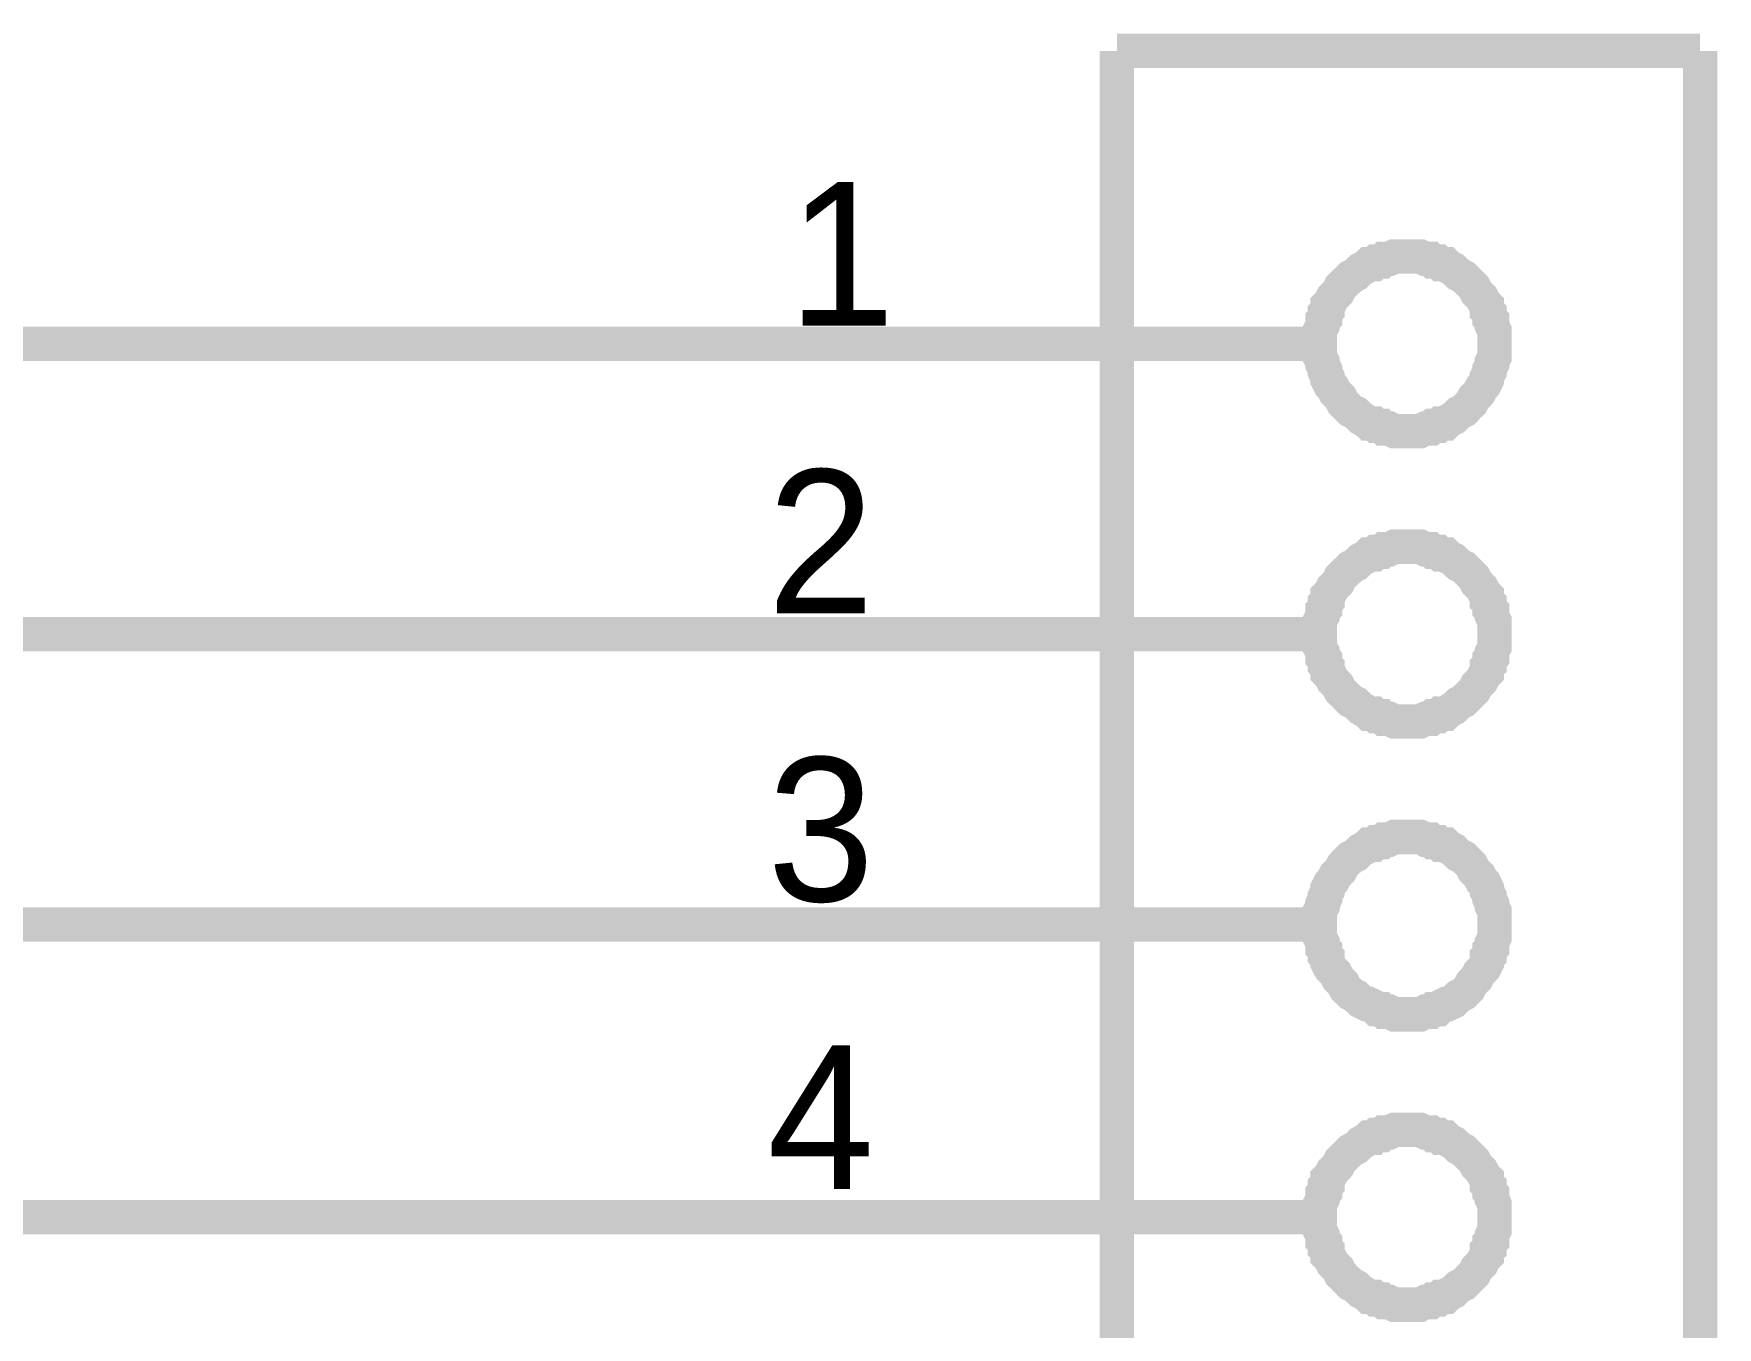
# Model space of a CAD drawing. Header units: millimetres. Extents: x 0 to 800, y 0 to 567.
# Drawn here: x 606.27 to 620.94, y 532.42 to 543.7 of the extents above; entities that cross this region are included whole.
import ezdxf

# ---------------------------------------------------------------- set-up
doc = ezdxf.new("R2010")
doc.units = ezdxf.units.MM
doc.layers.add('Sheet', color=255, linetype='Continuous')

msp = doc.modelspace()

# ---------------------------------------------------------------- linework, layer by layer
at = {"layer": 'Sheet'}
for points, const_width in [([(620.794, 543.551), (615.71, 543.551)], 0.3), ([(615.71, 543.551), (615.71, 520.682)], 0.3), ([(620.794, 520.682), (620.794, 543.551)], 0.3), ([(617.479, 540.997), (617.479, 541.042), (617.479, 541.087), (617.479, 541.109), (617.502, 541.154), (617.502, 541.199), (617.524, 541.221), (617.524, 541.266), (617.546, 541.289), (617.546, 541.333), (617.569, 541.356), (617.591, 541.401), (617.614, 541.423), (617.636, 541.445), (617.658, 541.49), (617.681, 541.513), (617.703, 541.535), (617.726, 541.557), (617.748, 541.58), (617.793, 541.602), (617.815, 541.625), (617.838, 541.647), (617.882, 541.669), (617.905, 541.692), (617.95, 541.692), (617.972, 541.714), (618.017, 541.714), (618.039, 541.737), (618.084, 541.737), (618.129, 541.759), (618.151, 541.759), (618.196, 541.759), (618.241, 541.759)], 0.3), ([(618.241, 541.759), (618.241, 541.759)], 0.3), ([(618.241, 541.759), (618.286, 541.759), (618.33, 541.759), (618.353, 541.759), (618.398, 541.737), (618.442, 541.737), (618.465, 541.714), (618.51, 541.714), (618.532, 541.692), (618.577, 541.692), (618.599, 541.669), (618.644, 541.647), (618.666, 541.625), (618.689, 541.602), (618.734, 541.58), (618.756, 541.557), (618.778, 541.535), (618.801, 541.513), (618.823, 541.49), (618.846, 541.445), (618.868, 541.423), (618.89, 541.401), (618.913, 541.356), (618.935, 541.333), (618.935, 541.289), (618.958, 541.266), (618.958, 541.221), (618.98, 541.199), (618.98, 541.154), (619.002, 541.109), (619.002, 541.087), (619.002, 541.042), (619.002, 540.997)], 0.3), ([(617.479, 540.997), (617.479, 541.042), (617.479, 541.087), (617.479, 541.109), (617.502, 541.154), (617.502, 541.199), (617.524, 541.221), (617.524, 541.266), (617.546, 541.289), (617.546, 541.333), (617.569, 541.356), (617.591, 541.401), (617.614, 541.423), (617.636, 541.445), (617.658, 541.49), (617.681, 541.513), (617.703, 541.535), (617.726, 541.557), (617.748, 541.58), (617.793, 541.602), (617.815, 541.625), (617.838, 541.647), (617.882, 541.669), (617.905, 541.692), (617.95, 541.692), (617.972, 541.714), (618.017, 541.714), (618.039, 541.737), (618.084, 541.737), (618.129, 541.759), (618.151, 541.759), (618.196, 541.759), (618.241, 541.759)], 0.0991), ([(618.241, 541.759), (618.241, 541.759)], 0.0991), ([(618.241, 541.759), (618.286, 541.759), (618.33, 541.759), (618.353, 541.759), (618.398, 541.737), (618.442, 541.737), (618.465, 541.714), (618.51, 541.714), (618.532, 541.692), (618.577, 541.692), (618.599, 541.669), (618.644, 541.647), (618.666, 541.625), (618.689, 541.602), (618.734, 541.58), (618.756, 541.557), (618.778, 541.535), (618.801, 541.513), (618.823, 541.49), (618.846, 541.445), (618.868, 541.423), (618.89, 541.401), (618.913, 541.356), (618.935, 541.333), (618.935, 541.289), (618.958, 541.266), (618.958, 541.221), (618.98, 541.199), (618.98, 541.154), (619.002, 541.109), (619.002, 541.087), (619.002, 541.042), (619.002, 540.997)], 0.0991), ([(610.625, 540.997), (604.017, 540.997)], 0.3), ([(615.71, 540.997), (610.625, 540.997)], 0.3), ([(615.71, 540.997), (617.479, 540.997)], 0.3), ([(618.241, 540.236), (618.196, 540.236), (618.151, 540.236), (618.129, 540.236), (618.084, 540.258), (618.039, 540.258), (618.017, 540.281), (617.972, 540.281), (617.95, 540.303), (617.905, 540.303), (617.882, 540.325), (617.838, 540.348), (617.815, 540.37), (617.793, 540.393), (617.748, 540.415), (617.726, 540.437), (617.703, 540.46), (617.681, 540.482), (617.658, 540.527), (617.636, 540.549), (617.614, 540.572), (617.591, 540.617), (617.569, 540.639), (617.546, 540.684), (617.546, 540.706), (617.524, 540.751), (617.524, 540.773), (617.502, 540.818), (617.502, 540.841), (617.479, 540.885), (617.479, 540.93), (617.479, 540.953), (617.479, 540.997)], 0.3), ([(617.479, 540.997), (617.479, 540.997)], 0.3), ([(618.241, 540.236), (618.196, 540.236), (618.151, 540.236), (618.129, 540.236), (618.084, 540.258), (618.039, 540.258), (618.017, 540.281), (617.972, 540.281), (617.95, 540.303), (617.905, 540.303), (617.882, 540.325), (617.838, 540.348), (617.815, 540.37), (617.793, 540.393), (617.748, 540.415), (617.726, 540.437), (617.703, 540.46), (617.681, 540.482), (617.658, 540.527), (617.636, 540.549), (617.614, 540.572), (617.591, 540.617), (617.569, 540.639), (617.546, 540.684), (617.546, 540.706), (617.524, 540.751), (617.524, 540.773), (617.502, 540.818), (617.502, 540.841), (617.479, 540.885), (617.479, 540.93), (617.479, 540.953), (617.479, 540.997)], 0.0991), ([(617.479, 540.997), (617.479, 540.997)], 0.0991), ([(619.002, 540.997), (619.002, 540.953), (619.002, 540.93), (619.002, 540.885), (618.98, 540.841), (618.98, 540.818), (618.958, 540.773), (618.958, 540.751), (618.935, 540.706), (618.935, 540.684), (618.913, 540.639), (618.89, 540.617), (618.868, 540.572), (618.846, 540.549), (618.823, 540.527), (618.801, 540.482), (618.778, 540.46), (618.756, 540.437), (618.734, 540.415), (618.689, 540.393), (618.666, 540.37), (618.644, 540.348), (618.599, 540.325), (618.577, 540.303), (618.532, 540.303), (618.51, 540.281), (618.465, 540.281), (618.442, 540.258), (618.398, 540.258), (618.353, 540.236), (618.33, 540.236), (618.286, 540.236), (618.241, 540.236)], 0.3), ([(619.002, 540.997), (619.002, 540.953), (619.002, 540.93), (619.002, 540.885), (618.98, 540.841), (618.98, 540.818), (618.958, 540.773), (618.958, 540.751), (618.935, 540.706), (618.935, 540.684), (618.913, 540.639), (618.89, 540.617), (618.868, 540.572), (618.846, 540.549), (618.823, 540.527), (618.801, 540.482), (618.778, 540.46), (618.756, 540.437), (618.734, 540.415), (618.689, 540.393), (618.666, 540.37), (618.644, 540.348), (618.599, 540.325), (618.577, 540.303), (618.532, 540.303), (618.51, 540.281), (618.465, 540.281), (618.442, 540.258), (618.398, 540.258), (618.353, 540.236), (618.33, 540.236), (618.286, 540.236), (618.241, 540.236)], 0.0991), ([(619.002, 540.997), (619.002, 540.997), (619.002, 540.997), (619.002, 540.997), (619.002, 540.997), (619.002, 540.997), (619.002, 540.997), (619.002, 540.997), (619.002, 540.997), (619.002, 540.997), (619.002, 540.997), (619.002, 540.997), (619.002, 540.997), (619.002, 540.997), (619.002, 540.997), (619.002, 540.997), (619.002, 540.997), (619.002, 540.997), (619.002, 540.997), (619.002, 540.997), (619.002, 540.997), (619.002, 540.997), (619.002, 540.997), (619.002, 540.997), (619.002, 540.997), (619.002, 540.997), (619.002, 540.997), (619.002, 540.997), (619.002, 540.997), (619.002, 540.997), (619.002, 540.997), (619.002, 540.997), (619.002, 540.997)], 0.3), ([(619.002, 540.997), (619.002, 540.997)], 0.3), ([(619.002, 540.997), (619.002, 540.997), (619.002, 540.997), (619.002, 540.997), (619.002, 540.997), (619.002, 540.997), (619.002, 540.997), (619.002, 540.997), (619.002, 540.997), (619.002, 540.997), (619.002, 540.997), (619.002, 540.997), (619.002, 540.997), (619.002, 540.997), (619.002, 540.997), (619.002, 540.997), (619.002, 540.997), (619.002, 540.997), (619.002, 540.997), (619.002, 540.997), (619.002, 540.997), (619.002, 540.997), (619.002, 540.997), (619.002, 540.997), (619.002, 540.997), (619.002, 540.997), (619.002, 540.997), (619.002, 540.997), (619.002, 540.997), (619.002, 540.997), (619.002, 540.997), (619.002, 540.997), (619.002, 540.997)], 0.0991), ([(619.002, 540.997), (619.002, 540.997)], 0.0991), ([(617.479, 538.466), (617.479, 538.511), (617.479, 538.556), (617.479, 538.578), (617.502, 538.623), (617.502, 538.668), (617.524, 538.69), (617.524, 538.735), (617.546, 538.758), (617.546, 538.802), (617.569, 538.825), (617.591, 538.87), (617.614, 538.892), (617.636, 538.914), (617.658, 538.959), (617.681, 538.982), (617.703, 539.004), (617.726, 539.026), (617.748, 539.049), (617.793, 539.071), (617.815, 539.094), (617.838, 539.116), (617.882, 539.138), (617.905, 539.161), (617.95, 539.161), (617.972, 539.183), (618.017, 539.183), (618.039, 539.205), (618.084, 539.205), (618.129, 539.228), (618.151, 539.228), (618.196, 539.228), (618.241, 539.228)], 0.3), ([(617.479, 538.466), (617.479, 538.511), (617.479, 538.556), (617.479, 538.578), (617.502, 538.623), (617.502, 538.668), (617.524, 538.69), (617.524, 538.735), (617.546, 538.758), (617.546, 538.802), (617.569, 538.825), (617.591, 538.87), (617.614, 538.892), (617.636, 538.914), (617.658, 538.959), (617.681, 538.982), (617.703, 539.004), (617.726, 539.026), (617.748, 539.049), (617.793, 539.071), (617.815, 539.094), (617.838, 539.116), (617.882, 539.138), (617.905, 539.161), (617.95, 539.161), (617.972, 539.183), (618.017, 539.183), (618.039, 539.205), (618.084, 539.205), (618.129, 539.228), (618.151, 539.228), (618.196, 539.228), (618.241, 539.228)], 0.0991), ([(618.241, 539.228), (618.241, 539.228)], 0.3), ([(618.241, 539.228), (618.286, 539.228), (618.33, 539.228), (618.353, 539.228), (618.398, 539.205), (618.442, 539.205), (618.465, 539.183), (618.51, 539.183), (618.532, 539.161), (618.577, 539.161), (618.599, 539.138), (618.644, 539.116), (618.666, 539.094), (618.689, 539.071), (618.734, 539.049), (618.756, 539.026), (618.778, 539.004), (618.801, 538.982), (618.823, 538.959), (618.846, 538.914), (618.868, 538.892), (618.89, 538.87), (618.913, 538.825), (618.935, 538.802), (618.935, 538.758), (618.958, 538.735), (618.958, 538.69), (618.98, 538.668), (618.98, 538.623), (619.002, 538.578), (619.002, 538.556), (619.002, 538.511), (619.002, 538.466)], 0.3), ([(618.241, 539.228), (618.241, 539.228)], 0.0991), ([(618.241, 539.228), (618.286, 539.228), (618.33, 539.228), (618.353, 539.228), (618.398, 539.205), (618.442, 539.205), (618.465, 539.183), (618.51, 539.183), (618.532, 539.161), (618.577, 539.161), (618.599, 539.138), (618.644, 539.116), (618.666, 539.094), (618.689, 539.071), (618.734, 539.049), (618.756, 539.026), (618.778, 539.004), (618.801, 538.982), (618.823, 538.959), (618.846, 538.914), (618.868, 538.892), (618.89, 538.87), (618.913, 538.825), (618.935, 538.802), (618.935, 538.758), (618.958, 538.735), (618.958, 538.69), (618.98, 538.668), (618.98, 538.623), (619.002, 538.578), (619.002, 538.556), (619.002, 538.511), (619.002, 538.466)], 0.0991), ([(610.625, 538.466), (604.017, 538.466)], 0.3), ([(615.71, 538.466), (610.625, 538.466)], 0.3), ([(615.71, 538.466), (617.479, 538.466)], 0.3), ([(618.241, 537.705), (618.196, 537.705), (618.151, 537.705), (618.129, 537.705), (618.084, 537.727), (618.039, 537.727), (618.017, 537.75), (617.972, 537.75), (617.95, 537.772), (617.905, 537.772), (617.882, 537.794), (617.838, 537.817), (617.815, 537.839), (617.793, 537.862), (617.748, 537.884), (617.726, 537.906), (617.703, 537.929), (617.681, 537.951), (617.658, 537.974), (617.636, 538.018), (617.614, 538.041), (617.591, 538.063), (617.569, 538.108), (617.546, 538.13), (617.546, 538.175), (617.524, 538.198), (617.524, 538.242), (617.502, 538.265), (617.502, 538.31), (617.479, 538.354), (617.479, 538.377), (617.479, 538.422), (617.479, 538.466)], 0.3), ([(617.479, 538.466), (617.479, 538.466)], 0.3), ([(618.241, 537.705), (618.196, 537.705), (618.151, 537.705), (618.129, 537.705), (618.084, 537.727), (618.039, 537.727), (618.017, 537.75), (617.972, 537.75), (617.95, 537.772), (617.905, 537.772), (617.882, 537.794), (617.838, 537.817), (617.815, 537.839), (617.793, 537.862), (617.748, 537.884), (617.726, 537.906), (617.703, 537.929), (617.681, 537.951), (617.658, 537.974), (617.636, 538.018), (617.614, 538.041), (617.591, 538.063), (617.569, 538.108), (617.546, 538.13), (617.546, 538.175), (617.524, 538.198), (617.524, 538.242), (617.502, 538.265), (617.502, 538.31), (617.479, 538.354), (617.479, 538.377), (617.479, 538.422), (617.479, 538.466)], 0.0991), ([(617.479, 538.466), (617.479, 538.466)], 0.0991), ([(619.002, 538.466), (619.002, 538.422), (619.002, 538.377), (619.002, 538.354), (618.98, 538.31), (618.98, 538.265), (618.958, 538.242), (618.958, 538.198), (618.935, 538.175), (618.935, 538.13), (618.913, 538.108), (618.89, 538.063), (618.868, 538.041), (618.846, 538.018), (618.823, 537.974), (618.801, 537.951), (618.778, 537.929), (618.756, 537.906), (618.734, 537.884), (618.689, 537.862), (618.666, 537.839), (618.644, 537.817), (618.599, 537.794), (618.577, 537.772), (618.532, 537.772), (618.51, 537.75), (618.465, 537.75), (618.442, 537.727), (618.398, 537.727), (618.353, 537.705), (618.33, 537.705), (618.286, 537.705), (618.241, 537.705)], 0.3), ([(619.002, 538.466), (619.002, 538.422), (619.002, 538.377), (619.002, 538.354), (618.98, 538.31), (618.98, 538.265), (618.958, 538.242), (618.958, 538.198), (618.935, 538.175), (618.935, 538.13), (618.913, 538.108), (618.89, 538.063), (618.868, 538.041), (618.846, 538.018), (618.823, 537.974), (618.801, 537.951), (618.778, 537.929), (618.756, 537.906), (618.734, 537.884), (618.689, 537.862), (618.666, 537.839), (618.644, 537.817), (618.599, 537.794), (618.577, 537.772), (618.532, 537.772), (618.51, 537.75), (618.465, 537.75), (618.442, 537.727), (618.398, 537.727), (618.353, 537.705), (618.33, 537.705), (618.286, 537.705), (618.241, 537.705)], 0.0991), ([(619.002, 538.466), (619.002, 538.466), (619.002, 538.466), (619.002, 538.466), (619.002, 538.466), (619.002, 538.466), (619.002, 538.466), (619.002, 538.466), (619.002, 538.466), (619.002, 538.466), (619.002, 538.466), (619.002, 538.466), (619.002, 538.466), (619.002, 538.466), (619.002, 538.466), (619.002, 538.466), (619.002, 538.466), (619.002, 538.466), (619.002, 538.466), (619.002, 538.466), (619.002, 538.466), (619.002, 538.466), (619.002, 538.466), (619.002, 538.466), (619.002, 538.466), (619.002, 538.466), (619.002, 538.466), (619.002, 538.466), (619.002, 538.466), (619.002, 538.466), (619.002, 538.466), (619.002, 538.466), (619.002, 538.466)], 0.3), ([(619.002, 538.466), (619.002, 538.466)], 0.3), ([(619.002, 538.466), (619.002, 538.466), (619.002, 538.466), (619.002, 538.466), (619.002, 538.466), (619.002, 538.466), (619.002, 538.466), (619.002, 538.466), (619.002, 538.466), (619.002, 538.466), (619.002, 538.466), (619.002, 538.466), (619.002, 538.466), (619.002, 538.466), (619.002, 538.466), (619.002, 538.466), (619.002, 538.466), (619.002, 538.466), (619.002, 538.466), (619.002, 538.466), (619.002, 538.466), (619.002, 538.466), (619.002, 538.466), (619.002, 538.466), (619.002, 538.466), (619.002, 538.466), (619.002, 538.466), (619.002, 538.466), (619.002, 538.466), (619.002, 538.466), (619.002, 538.466), (619.002, 538.466), (619.002, 538.466)], 0.0991), ([(619.002, 538.466), (619.002, 538.466)], 0.0991), ([(617.479, 535.935), (617.479, 535.98), (617.479, 536.002), (617.479, 536.047), (617.502, 536.092), (617.502, 536.114), (617.524, 536.159), (617.524, 536.182), (617.546, 536.226), (617.546, 536.249), (617.569, 536.294), (617.591, 536.316), (617.614, 536.361), (617.636, 536.383), (617.658, 536.406), (617.681, 536.45), (617.703, 536.473), (617.726, 536.495), (617.748, 536.518), (617.793, 536.54), (617.815, 536.562), (617.838, 536.585), (617.882, 536.607), (617.905, 536.63), (617.95, 536.63), (617.972, 536.652), (618.017, 536.652), (618.039, 536.674), (618.084, 536.674), (618.129, 536.697), (618.151, 536.697), (618.196, 536.697), (618.241, 536.697)], 0.3), ([(618.241, 536.697), (618.241, 536.697)], 0.3), ([(618.241, 536.697), (618.286, 536.697), (618.33, 536.697), (618.353, 536.697), (618.398, 536.674), (618.442, 536.674), (618.465, 536.652), (618.51, 536.652), (618.532, 536.63), (618.577, 536.63), (618.599, 536.607), (618.644, 536.585), (618.666, 536.562), (618.689, 536.54), (618.734, 536.518), (618.756, 536.495), (618.778, 536.473), (618.801, 536.45), (618.823, 536.406), (618.846, 536.383), (618.868, 536.361), (618.89, 536.316), (618.913, 536.294), (618.935, 536.249), (618.935, 536.226), (618.958, 536.182), (618.958, 536.159), (618.98, 536.114), (618.98, 536.092), (619.002, 536.047), (619.002, 536.002), (619.002, 535.98), (619.002, 535.935)], 0.3), ([(617.479, 535.935), (617.479, 535.98), (617.479, 536.002), (617.479, 536.047), (617.502, 536.092), (617.502, 536.114), (617.524, 536.159), (617.524, 536.182), (617.546, 536.226), (617.546, 536.249), (617.569, 536.294), (617.591, 536.316), (617.614, 536.361), (617.636, 536.383), (617.658, 536.406), (617.681, 536.45), (617.703, 536.473), (617.726, 536.495), (617.748, 536.518), (617.793, 536.54), (617.815, 536.562), (617.838, 536.585), (617.882, 536.607), (617.905, 536.63), (617.95, 536.63), (617.972, 536.652), (618.017, 536.652), (618.039, 536.674), (618.084, 536.674), (618.129, 536.697), (618.151, 536.697), (618.196, 536.697), (618.241, 536.697)], 0.0991), ([(618.241, 536.697), (618.241, 536.697)], 0.0991), ([(618.241, 536.697), (618.286, 536.697), (618.33, 536.697), (618.353, 536.697), (618.398, 536.674), (618.442, 536.674), (618.465, 536.652), (618.51, 536.652), (618.532, 536.63), (618.577, 536.63), (618.599, 536.607), (618.644, 536.585), (618.666, 536.562), (618.689, 536.54), (618.734, 536.518), (618.756, 536.495), (618.778, 536.473), (618.801, 536.45), (618.823, 536.406), (618.846, 536.383), (618.868, 536.361), (618.89, 536.316), (618.913, 536.294), (618.935, 536.249), (618.935, 536.226), (618.958, 536.182), (618.958, 536.159), (618.98, 536.114), (618.98, 536.092), (619.002, 536.047), (619.002, 536.002), (619.002, 535.98), (619.002, 535.935)], 0.0991), ([(610.625, 535.935), (604.017, 535.935)], 0.3), ([(615.71, 535.935), (610.625, 535.935)], 0.3), ([(615.71, 535.935), (617.479, 535.935)], 0.3), ([(618.241, 535.151), (618.196, 535.151), (618.151, 535.151), (618.129, 535.151), (618.084, 535.174), (618.039, 535.174), (618.017, 535.196), (617.972, 535.196), (617.95, 535.219), (617.905, 535.241), (617.882, 535.241), (617.838, 535.263), (617.815, 535.286), (617.793, 535.308), (617.748, 535.331), (617.726, 535.353), (617.703, 535.375), (617.681, 535.42), (617.658, 535.443), (617.636, 535.465), (617.614, 535.51), (617.591, 535.532), (617.569, 535.555), (617.546, 535.599), (617.546, 535.644), (617.524, 535.666), (617.524, 535.711), (617.502, 535.734), (617.502, 535.778), (617.479, 535.823), (617.479, 535.846), (617.479, 535.89), (617.479, 535.935)], 0.3), ([(617.479, 535.935), (617.479, 535.935)], 0.3), ([(619.002, 535.935), (619.002, 535.89), (619.002, 535.846), (619.002, 535.823), (618.98, 535.778), (618.98, 535.734), (618.958, 535.711), (618.958, 535.666), (618.935, 535.644), (618.935, 535.599), (618.913, 535.555), (618.89, 535.532), (618.868, 535.51), (618.846, 535.465), (618.823, 535.443), (618.801, 535.42), (618.778, 535.375), (618.756, 535.353), (618.734, 535.331), (618.689, 535.308), (618.666, 535.286), (618.644, 535.263), (618.599, 535.241), (618.577, 535.241), (618.532, 535.219), (618.51, 535.196), (618.465, 535.196), (618.442, 535.174), (618.398, 535.174), (618.353, 535.151), (618.33, 535.151), (618.286, 535.151), (618.241, 535.151)], 0.3), ([(619.002, 535.935), (619.002, 535.935), (619.002, 535.935), (619.002, 535.935), (619.002, 535.935), (619.002, 535.935), (619.002, 535.935), (619.002, 535.935), (619.002, 535.935), (619.002, 535.935), (619.002, 535.935), (619.002, 535.935), (619.002, 535.935), (619.002, 535.935), (619.002, 535.935), (619.002, 535.935), (619.002, 535.935), (619.002, 535.935), (619.002, 535.935), (619.002, 535.935), (619.002, 535.935), (619.002, 535.935), (619.002, 535.935), (619.002, 535.935), (619.002, 535.935), (619.002, 535.935), (619.002, 535.935), (619.002, 535.935), (619.002, 535.935), (619.002, 535.935), (619.002, 535.935), (619.002, 535.935), (619.002, 535.935)], 0.3), ([(619.002, 535.935), (619.002, 535.935)], 0.3), ([(618.241, 535.151), (618.196, 535.151), (618.151, 535.151), (618.129, 535.151), (618.084, 535.174), (618.039, 535.174), (618.017, 535.196), (617.972, 535.196), (617.95, 535.219), (617.905, 535.241), (617.882, 535.241), (617.838, 535.263), (617.815, 535.286), (617.793, 535.308), (617.748, 535.331), (617.726, 535.353), (617.703, 535.375), (617.681, 535.42), (617.658, 535.443), (617.636, 535.465), (617.614, 535.51), (617.591, 535.532), (617.569, 535.555), (617.546, 535.599), (617.546, 535.644), (617.524, 535.666), (617.524, 535.711), (617.502, 535.734), (617.502, 535.778), (617.479, 535.823), (617.479, 535.846), (617.479, 535.89), (617.479, 535.935)], 0.0991), ([(617.479, 535.935), (617.479, 535.935)], 0.0991), ([(619.002, 535.935), (619.002, 535.89), (619.002, 535.846), (619.002, 535.823), (618.98, 535.778), (618.98, 535.734), (618.958, 535.711), (618.958, 535.666), (618.935, 535.644), (618.935, 535.599), (618.913, 535.555), (618.89, 535.532), (618.868, 535.51), (618.846, 535.465), (618.823, 535.443), (618.801, 535.42), (618.778, 535.375), (618.756, 535.353), (618.734, 535.331), (618.689, 535.308), (618.666, 535.286), (618.644, 535.263), (618.599, 535.241), (618.577, 535.241), (618.532, 535.219), (618.51, 535.196), (618.465, 535.196), (618.442, 535.174), (618.398, 535.174), (618.353, 535.151), (618.33, 535.151), (618.286, 535.151), (618.241, 535.151)], 0.0991), ([(619.002, 535.935), (619.002, 535.935), (619.002, 535.935), (619.002, 535.935), (619.002, 535.935), (619.002, 535.935), (619.002, 535.935), (619.002, 535.935), (619.002, 535.935), (619.002, 535.935), (619.002, 535.935), (619.002, 535.935), (619.002, 535.935), (619.002, 535.935), (619.002, 535.935), (619.002, 535.935), (619.002, 535.935), (619.002, 535.935), (619.002, 535.935), (619.002, 535.935), (619.002, 535.935), (619.002, 535.935), (619.002, 535.935), (619.002, 535.935), (619.002, 535.935), (619.002, 535.935), (619.002, 535.935), (619.002, 535.935), (619.002, 535.935), (619.002, 535.935), (619.002, 535.935), (619.002, 535.935), (619.002, 535.935)], 0.0991), ([(619.002, 535.935), (619.002, 535.935)], 0.0991), ([(617.479, 533.382), (617.479, 533.427), (617.479, 533.471), (617.479, 533.494), (617.502, 533.539), (617.502, 533.583), (617.524, 533.606), (617.524, 533.651), (617.546, 533.673), (617.546, 533.718), (617.569, 533.74), (617.591, 533.785), (617.614, 533.807), (617.636, 533.83), (617.658, 533.875), (617.681, 533.897), (617.703, 533.919), (617.726, 533.942), (617.748, 533.964), (617.793, 533.987), (617.815, 534.009), (617.838, 534.031), (617.882, 534.054), (617.905, 534.076), (617.95, 534.076), (617.972, 534.099), (618.017, 534.099), (618.039, 534.121), (618.084, 534.121), (618.129, 534.143), (618.151, 534.143), (618.196, 534.143), (618.241, 534.143)], 0.3), ([(618.241, 534.143), (618.241, 534.143)], 0.3), ([(618.241, 534.143), (618.286, 534.143), (618.33, 534.143), (618.353, 534.143), (618.398, 534.121), (618.442, 534.121), (618.465, 534.099), (618.51, 534.099), (618.532, 534.076), (618.577, 534.076), (618.599, 534.054), (618.644, 534.031), (618.666, 534.009), (618.689, 533.987), (618.734, 533.964), (618.756, 533.942), (618.778, 533.919), (618.801, 533.897), (618.823, 533.875), (618.846, 533.83), (618.868, 533.807), (618.89, 533.785), (618.913, 533.74), (618.935, 533.718), (618.935, 533.673), (618.958, 533.651), (618.958, 533.606), (618.98, 533.583), (618.98, 533.539), (619.002, 533.494), (619.002, 533.471), (619.002, 533.427), (619.002, 533.382)], 0.3), ([(617.479, 533.382), (617.479, 533.427), (617.479, 533.471), (617.479, 533.494), (617.502, 533.539), (617.502, 533.583), (617.524, 533.606), (617.524, 533.651), (617.546, 533.673), (617.546, 533.718), (617.569, 533.74), (617.591, 533.785), (617.614, 533.807), (617.636, 533.83), (617.658, 533.875), (617.681, 533.897), (617.703, 533.919), (617.726, 533.942), (617.748, 533.964), (617.793, 533.987), (617.815, 534.009), (617.838, 534.031), (617.882, 534.054), (617.905, 534.076), (617.95, 534.076), (617.972, 534.099), (618.017, 534.099), (618.039, 534.121), (618.084, 534.121), (618.129, 534.143), (618.151, 534.143), (618.196, 534.143), (618.241, 534.143)], 0.0991), ([(618.241, 534.143), (618.241, 534.143)], 0.0991), ([(618.241, 534.143), (618.286, 534.143), (618.33, 534.143), (618.353, 534.143), (618.398, 534.121), (618.442, 534.121), (618.465, 534.099), (618.51, 534.099), (618.532, 534.076), (618.577, 534.076), (618.599, 534.054), (618.644, 534.031), (618.666, 534.009), (618.689, 533.987), (618.734, 533.964), (618.756, 533.942), (618.778, 533.919), (618.801, 533.897), (618.823, 533.875), (618.846, 533.83), (618.868, 533.807), (618.89, 533.785), (618.913, 533.74), (618.935, 533.718), (618.935, 533.673), (618.958, 533.651), (618.958, 533.606), (618.98, 533.583), (618.98, 533.539), (619.002, 533.494), (619.002, 533.471), (619.002, 533.427), (619.002, 533.382)], 0.0991), ([(610.625, 533.382), (604.017, 533.382)], 0.3), ([(615.71, 533.382), (610.625, 533.382)], 0.3), ([(615.71, 533.382), (617.479, 533.382)], 0.3), ([(618.241, 532.62), (618.196, 532.62), (618.151, 532.62), (618.129, 532.62), (618.084, 532.643), (618.039, 532.643), (618.017, 532.665), (617.972, 532.665), (617.95, 532.687), (617.905, 532.687), (617.882, 532.71), (617.838, 532.732), (617.815, 532.755), (617.793, 532.777), (617.748, 532.799), (617.726, 532.822), (617.703, 532.844), (617.681, 532.867), (617.658, 532.889), (617.636, 532.934), (617.614, 532.956), (617.591, 532.979), (617.569, 533.023), (617.546, 533.046), (617.546, 533.091), (617.524, 533.113), (617.524, 533.158), (617.502, 533.18), (617.502, 533.225), (617.479, 533.27), (617.479, 533.292), (617.479, 533.337), (617.479, 533.382)], 0.3), ([(617.479, 533.382), (617.479, 533.382)], 0.3), ([(619.002, 533.382), (619.002, 533.337), (619.002, 533.292), (619.002, 533.27), (618.98, 533.225), (618.98, 533.18), (618.958, 533.158), (618.958, 533.113), (618.935, 533.091), (618.935, 533.046), (618.913, 533.023), (618.89, 532.979), (618.868, 532.956), (618.846, 532.934), (618.823, 532.889), (618.801, 532.867), (618.778, 532.844), (618.756, 532.822), (618.734, 532.799), (618.689, 532.777), (618.666, 532.755), (618.644, 532.732), (618.599, 532.71), (618.577, 532.687), (618.532, 532.687), (618.51, 532.665), (618.465, 532.665), (618.442, 532.643), (618.398, 532.643), (618.353, 532.62), (618.33, 532.62), (618.286, 532.62), (618.241, 532.62)], 0.3), ([(619.002, 533.382), (619.002, 533.382), (619.002, 533.382), (619.002, 533.382), (619.002, 533.382), (619.002, 533.382), (619.002, 533.382), (619.002, 533.382), (619.002, 533.382), (619.002, 533.382), (619.002, 533.382), (619.002, 533.382), (619.002, 533.382), (619.002, 533.382), (619.002, 533.382), (619.002, 533.382), (619.002, 533.382), (619.002, 533.382), (619.002, 533.382), (619.002, 533.382), (619.002, 533.382), (619.002, 533.382), (619.002, 533.382), (619.002, 533.382), (619.002, 533.382), (619.002, 533.382), (619.002, 533.382), (619.002, 533.382), (619.002, 533.382), (619.002, 533.382), (619.002, 533.382), (619.002, 533.382), (619.002, 533.382)], 0.3), ([(619.002, 533.382), (619.002, 533.382)], 0.3), ([(618.241, 532.62), (618.196, 532.62), (618.151, 532.62), (618.129, 532.62), (618.084, 532.643), (618.039, 532.643), (618.017, 532.665), (617.972, 532.665), (617.95, 532.687), (617.905, 532.687), (617.882, 532.71), (617.838, 532.732), (617.815, 532.755), (617.793, 532.777), (617.748, 532.799), (617.726, 532.822), (617.703, 532.844), (617.681, 532.867), (617.658, 532.889), (617.636, 532.934), (617.614, 532.956), (617.591, 532.979), (617.569, 533.023), (617.546, 533.046), (617.546, 533.091), (617.524, 533.113), (617.524, 533.158), (617.502, 533.18), (617.502, 533.225), (617.479, 533.27), (617.479, 533.292), (617.479, 533.337), (617.479, 533.382)], 0.0991), ([(617.479, 533.382), (617.479, 533.382)], 0.0991), ([(619.002, 533.382), (619.002, 533.337), (619.002, 533.292), (619.002, 533.27), (618.98, 533.225), (618.98, 533.18), (618.958, 533.158), (618.958, 533.113), (618.935, 533.091), (618.935, 533.046), (618.913, 533.023), (618.89, 532.979), (618.868, 532.956), (618.846, 532.934), (618.823, 532.889), (618.801, 532.867), (618.778, 532.844), (618.756, 532.822), (618.734, 532.799), (618.689, 532.777), (618.666, 532.755), (618.644, 532.732), (618.599, 532.71), (618.577, 532.687), (618.532, 532.687), (618.51, 532.665), (618.465, 532.665), (618.442, 532.643), (618.398, 532.643), (618.353, 532.62), (618.33, 532.62), (618.286, 532.62), (618.241, 532.62)], 0.0991), ([(619.002, 533.382), (619.002, 533.382), (619.002, 533.382), (619.002, 533.382), (619.002, 533.382), (619.002, 533.382), (619.002, 533.382), (619.002, 533.382), (619.002, 533.382), (619.002, 533.382), (619.002, 533.382), (619.002, 533.382), (619.002, 533.382), (619.002, 533.382), (619.002, 533.382), (619.002, 533.382), (619.002, 533.382), (619.002, 533.382), (619.002, 533.382), (619.002, 533.382), (619.002, 533.382), (619.002, 533.382), (619.002, 533.382), (619.002, 533.382), (619.002, 533.382), (619.002, 533.382), (619.002, 533.382), (619.002, 533.382), (619.002, 533.382), (619.002, 533.382), (619.002, 533.382), (619.002, 533.382), (619.002, 533.382)], 0.0991), ([(619.002, 533.382), (619.002, 533.382)], 0.0991)]:
    msp.add_lwpolyline(points, dxfattribs=dict(at, const_width=const_width))

# ---------------------------------------------------------------- texts
for s, p in [('1', (612.843, 541.154)), ('2', (612.663, 538.646)), ('3', (612.663, 536.137)), ('4', (612.663, 533.628))]:
    msp.add_text(s, height=1.254, dxfattribs=at).set_placement(p)

doc.saveas('drawing.dxf')
